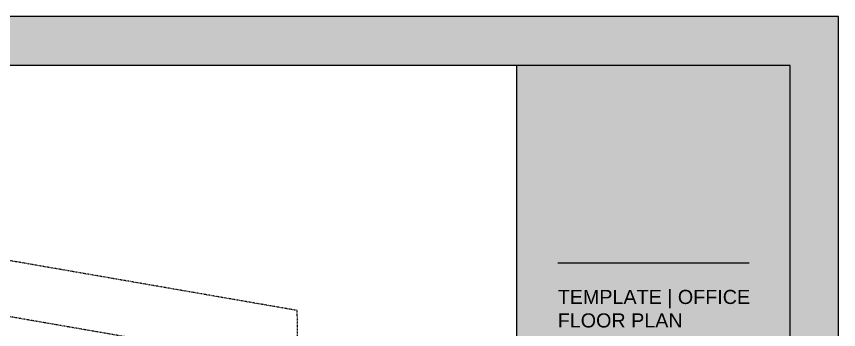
# Model space of a CAD drawing. Header units: metres. Extents: x 183920 to 188551, y 20757 to 23715.
# Drawn here: x 184468.8 to 184617.4, y 21015.7 to 21072.4 of the extents above; entities that cross this region are included whole.
import ezdxf

# ---------------------------------------------------------------- set-up
doc = ezdxf.new("R2010")
doc.units = ezdxf.units.M
for name, pattern in [('Light Grey Page Line', [0]), ('Page Lines', [0]), ('Path offset', [0.022225, 0.00635, -0.003175, 0.00635, -0.003175, 0, -0.003175]), ('Property boundary', [0.00111125, 0.0003175, -0.00015875, 0.0003175, -0.00015875, 0, -0.00015875])]:
    doc.linetypes.add(name, pattern=pattern)
for name, color, linetype, true_color in [('Imported blocks_1', 7, 'Continuous', 0xc57dd9), ('Title blocks & Legend', 7, 'Continuous', 0xf890f8), ('Zoning', 7, 'Continuous', 0x47d2e2)]:
    doc.layers.add(name, color=color, linetype=linetype, true_color=true_color)
doc.styles.add('Logo Text A3', font='', dxfattribs={"height": 0.0024})
doc.styles.get('Logo Text A3').set_extended_font_data('arial')

# ---------------------------------------------------------------- blocks, each defined once
blk = doc.blocks.new('A3  Title block minimal vertical')
at = {"layer": 'Imported blocks_1', "transparency": 33554483}
blk.add_hatch(color=256, dxfattribs=at).paths.add_polyline_path([(-0.2099314073314251, -0.1483019521171113), (-0.2005320687812578, -0.1390564406268284), (-0.2005320687812578, 0.1399498981545296), (0.1550605809780995, 0.1399498981545296), (0.1550605809780995, -0.1390564406268284), (-0.2005320687812578, -0.1390564406268284), (-0.2099314073314251, -0.1483019521171113), (0.2099314073314676, -0.1483019521171113), (0.2099314073314676, 0.1483019521171195), (-0.2099314073314251, 0.1483019521171195), (-0.2099314073314251, -0.1483019521171113)], flags=0)
h = blk.add_hatch(color=256, dxfattribs=at)
edge = h.paths.add_edge_path(flags=0)
edge.add_line((0.1729157325874844, 0.1177487475928521), (0.1729157325874844, 0.1287278270255517))
edge.add_line((0.1729157325874844, 0.1287278270255517), (0.1807462492033576, 0.1287278270255517))
edge.add_arc((0.1805990281644988, 0.1254610725425581), 0.003270070165369793, -84.54646110202827, 87.41962837314571, ccw=False)
edge.add_line((0.1809098109081278, 0.1222058040478401), (0.1838130311677988, 0.1222058040478401))
edge.add_line((0.1838130311677988, 0.1222058040478401), (0.1838130311677994, 0.117748747597934))
edge.add_line((0.1838130311677994, 0.117748747597934), (0.1816867290057862, 0.117748747597934))
edge.add_line((0.1816867290057862, 0.117748747597934), (0.1750829251756895, 0.1221240231954549))
edge.add_line((0.1750829251756895, 0.1221240231954549), (0.1750829251757067, 0.117748747597934))
edge.add_line((0.1750829251757067, 0.117748747597934), (0.1729157325874844, 0.1177487475928521))
edge.add_line((0.1729157325874844, 0.1177487475928521), (0.1729157325874844, 0.1177487475928521))
at = {"layer": 'Imported blocks_1', "linetype": 'Page Lines'}
blk.add_lwpolyline([(-0.2099314073314248, -0.1483019521171226), (0.2099314073314677, -0.1483019521171226), (0.2099314073314677, 0.1483019521171085), (-0.2099314073314248, 0.1483019521171085), (-0.2099314073314248, -0.1483019521171226)], close=True, dxfattribs=at)
at = {"layer": 'Imported blocks_1', "linetype": 'Light Grey Page Line'}
blk.add_lwpolyline([(-0.2005320687812571, -0.1390564406268426), (0.2016915466515925, -0.1390564406268426), (0.2016915466515925, 0.1399498981545153), (-0.2005320687812571, 0.1399498981545153), (-0.2005320687812571, -0.1390564406268426)], close=True, dxfattribs=at)
at = {"layer": 'Imported blocks_1', "linetype": 'Page Lines'}
for points in [[(0.1550605809780948, 0.1399498873225211), (0.1550605809780948, -0.1390564115214913)], [(0.1620890018502521, 0.1063220825233825), (0.1946958290670561, 0.1063220825233826)]]:
    blk.add_lwpolyline(points, dxfattribs=at)
blk = doc.blocks.new('ScaledText_90')
at = {"layer": 'Imported blocks_1', "insert": (-163.7125384643408, 30.84210519768878), "char_height": 0.0024, "width": 0.04075906085664888, "attachment_point": 1, "style": 'Logo Text A3'}
blk.add_mtext('TEMPLATE | OFFICE FLOOR PLAN', dxfattribs=at)

msp = doc.modelspace()

# ---------------------------------------------------------------- linework, layer by layer
at = {"layer": 'Zoning', "linetype": 'Property boundary'}
msp.add_lwpolyline([(184519.884760662, 20777.95802801479), (184519.5419156701, 21019.11061999849), (184334.7705200097, 21051.19555882601), (184225.3296017053, 21051.19555881075), (184225.3293673303, 20803.84095248751), (184519.8847606621, 20777.95802801479)], close=True, dxfattribs=at)
msp.add_lwpolyline([(184519.884760662, 20777.95802801479), (184519.5419156701, 21019.11061999849), (184334.7705200097, 21051.19555882601), (184225.3296017053, 21051.19555881075), (184225.3293673303, 20803.84095248751), (184519.8847606621, 20777.95802801479)], close=True, dxfattribs=at)
at = {"layer": 'Zoning', "linetype": 'Path offset'}
msp.add_lwpolyline([(184509.8871510413, 20788.87506204954), (184509.5545236203, 21010.69525130818), (184333.908734791, 21041.19555882676), (184235.3295923039, 21041.19555882386), (184235.3293761996, 20813.00077257849), (184509.8871510413, 20788.87506204954)], close=True, dxfattribs=at)

# ---------------------------------------------------------------- block references
at = {"layer": 'Imported blocks_1', "xscale": 1061.084303660003, "yscale": 1062.975773071686}
msp.add_blockref('ScaledText_90', (358279.4219665283, -11761.56609141317), dxfattribs=at)
at = {"layer": 'Title blocks & Legend', "xscale": 1061.084303660721, "yscale": 1062.975773071686}
msp.add_blockref('A3  Title block minimal vertical', (184394.6269211648, 20914.71938219974), dxfattribs=at)

doc.saveas('drawing.dxf')
